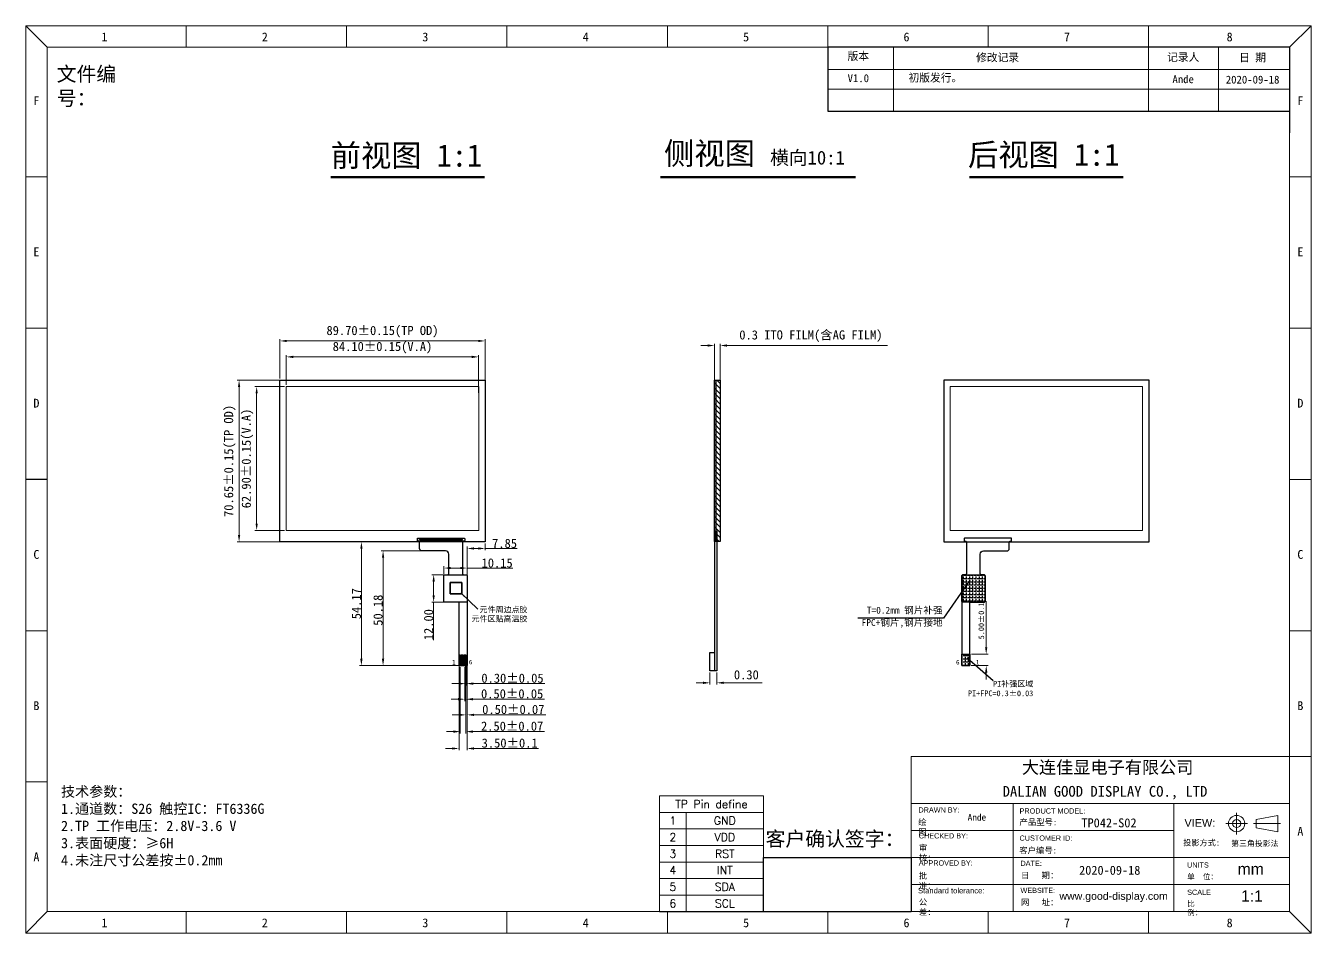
# Model space of a CAD drawing. Header units: millimetres. Extents: x 0 to 12024, y -5479 to 598.
# Drawn here: x 11462 to 12024, y -5479 to -5082 of the extents above; entities that cross this region are included whole.
import ezdxf
from ezdxf.enums import TextEntityAlignment as Align

# ---------------------------------------------------------------- set-up
doc = ezdxf.new("R2010")
doc.units = ezdxf.units.MM
for name, color, linetype, lineweight in [('1', 7, 'Continuous', 9), ('Sundenal', 4, 'Continuous', 20), ('文字', 2, 'Continuous', 20)]:
    doc.layers.add(name, color=color, linetype=linetype, lineweight=lineweight)
for name, color, linetype in [('COVERLENS', 2, 'Continuous'), ('DIM', 7, 'Continuous'), ('FPC', 5, 'Continuous'), ('ITO FILM', 123, 'Continuous'), ('SENSOR', 3, 'Continuous'), ('背胶', 6, 'Continuous')]:
    doc.layers.add(name, color=color, linetype=linetype)
doc.styles.add('_txtstyle_1.50_0_0', font='simsun.ttc', dxfattribs={"height": 1.5})
doc.styles.add('SimSun_txtstyle_2.50_0_0', font='', dxfattribs={"height": 2.5})
doc.styles.get("Standard").update_dxf_attribs({"font": 'isocp2.shx', "bigfont": 'extfont2.shx'})
doc.styles.add('STYLE1', font='arial.ttf')
doc.styles.add('YW-RD', font='romans.shx', dxfattribs={"bigfont": 'chineset.shx'})
doc.styles.add('宋体', font='')
doc.styles.get('SimSun_txtstyle_2.50_0_0').set_extended_font_data('SimSun')
doc.styles.get('宋体').set_extended_font_data('SimSun')
doc.dimstyles.new('Sundenal', dxfattribs={"dimtxt": 3.5, "dimasz": 2, "dimexe": 1.5, "dimexo": 0.5, "dimtad": 1, "dimdsep": 46, "dimtxsty": 'Standard', "dimcen": 2.5, "dimadec": 0, "dimazin": 0, "dimtm": 1e-09, "dimtfac": 1, "dimtmove": 0, "dimatfit": 3, "dimfxl": 1, "dimarcsym": 0})
doc.dimstyles.new('Sundenal$0', dxfattribs={"dimtxt": 6, "dimasz": 3, "dimexe": 0.8, "dimexo": 0.8, "dimgap": 0.2, "dimtad": 1, "dimzin": 1, "dimdsep": 46, "dimtxsty": '宋体', "dimcen": 2.5, "dimadec": 0, "dimazin": 0, "dimtfac": 1, "dimtofl": 0, "dimtmove": 0, "dimatfit": 3, "dimfxl": 0.8, "dimtolj": 1, "dimlwd": 13, "dimlwe": 13, "dimarcsym": 0})

# ---------------------------------------------------------------- blocks, each defined once
blk = doc.blocks.new('sundenal')
at = {"layer": 'Sundenal', "color": 4}
for p, q in [((-856.5, 786.5), (-856.5, 805.7)), ((-429.2, 786.5), (-429.2, 805.7))]:
    blk.add_line(p, q, dxfattribs=at)
at = {"layer": 'Sundenal', "color": 4, "lineweight": 30}
blk.add_line((-1122.2, 402.8), (-1141.4, 402.8), dxfattribs=at)
at = {"layer": 'Sundenal', "ltscale": 0.2}
blk.add_line((-19.2, 19.2), (0, 0), dxfattribs=at)
at = {"layer": 'Sundenal', "color": 4}
for points in [[(-1122.2, 786.5), (-1141.4, 805.7)], [(-999, 805.7), (-999, 786.5)], [(-714.1, 805.7), (-714.1, 786.5)], [(-571.7, 805.7), (-571.7, 786.5)], [(-286.8, 805.7), (-286.8, 786.5)], [(-144.4, 805.7), (-144.4, 786.5)], [(-19.2, 786.5), (0, 805.7)], [(-1141.4, 671.4), (-1122.2, 671.4)], [(-19.2, 671.4), (0, 671.4)], [(-1141.4, 537.1), (-1122.2, 537.1)], [(-19.2, 537.1), (0, 537.1)], [(-19.2, 402.8), (0, 402.8)], [(-1141.4, 268.6), (-1122.2, 268.6)], [(-19.2, 268.6), (0, 268.6)], [(-19.2, 157), (0, 157)], [(-1141.4, 134.3), (-1122.2, 134.3)], [(-19.2, 115.3), (-202.5, 115.3), (-355.2, 115.3)], [(-264.7, 115.3), (-264.7, 19.2)], [(-355.2, 91.3), (-202.5, 91.3), (-122, 91.3)], [(-19.2, 43.2), (-202.5, 43.2), (-355.2, 43.2)], [(-1122.2, 19.2), (-1141.4, 0)], [(-999, 19.2), (-999, 0)], [(-856.5, 19.2), (-856.5, 0)], [(-714.1, 19.2), (-714.1, 0)], [(-571.7, 19.2), (-571.7, 0)], [(-429.2, 19.2), (-429.2, 0)], [(-286.8, 19.2), (-286.8, 0)], [(-144.4, 19.2), (-144.4, 0)]]:
    blk.add_lwpolyline(points, dxfattribs=at)
blk.add_lwpolyline([(-1141.4, 0), (0, 0), (0, 805.7), (-1141.4, 805.7)], close=True, dxfattribs=at)
at = {"layer": 'Sundenal', "ltscale": 0.2}
for points in [[(-19.2, 786.5), (-1122.2, 786.5), (-1122.2, 19.2), (-19.2, 19.2)], [(-19.2, 157), (-355.2, 157), (-355.2, 19.2), (-19.2, 19.2)]]:
    blk.add_lwpolyline(points, close=True, dxfattribs=at)
at = {"layer": 'Sundenal', "color": 4, "ltscale": 0.5}
for points in [[(-122, 115.3), (-122, 43.2), (-122, 19.2)], [(-66.3, 87.7), (-66.3, 107)], [(-75.9, 97.4), (-56.7, 97.4)], [(-27.4, 97.4), (-51.4, 97.4)], [(-355.2, 67.3), (-202.5, 67.3), (-91.9, 67.3), (-19.2, 67.3)]]:
    blk.add_lwpolyline(points, dxfattribs=at)
blk.add_lwpolyline([(-29.8, 104.6), (-29.8, 90.1), (-49, 93.7), (-49, 101)], close=True, dxfattribs=at)
for radius in [7.21, 3.61]:
    blk.add_circle((-66.3, 97.4), radius, dxfattribs=at)
at = {"layer": 'Sundenal', "color": 4, "style": '宋体'}
for s, p in [('1', (-1071.5, 795.7)), ('2', (-929.1, 795.7)), ('3', (-786.6, 795.7)), ('4', (-644.2, 795.7)), ('5', (-501.8, 795.7)), ('6', (-359.4, 795.7)), ('7', (-216.9, 795.7)), ('8', (-72.5, 795.7)), ('F', (-1131.9, 739.1)), ('F', (-9.7, 739.1)), ('E', (-1131.9, 604.9)), ('E', (-9.7, 604.9)), ('D', (-1131.9, 470.6)), ('D', (-9.7, 470.6)), ('C', (-1131.9, 336.3)), ('C', (-9.7, 336.3)), ('B', (-1131.9, 202)), ('B', (-9.7, 202)), ('A', (-9.7, 90.5)), ('A', (-1131.9, 67.8)), ('1', (-1071.5, 9.3)), ('2', (-929.1, 9.3)), ('3', (-786.6, 9.3)), ('4', (-644.2, 9.3)), ('5', (-501.8, 9.3)), ('6', (-359.4, 9.3)), ('7', (-216.9, 9.3)), ('8', (-72.5, 9.3))]:
    blk.add_text(s, height=7.85, dxfattribs=at).set_placement(p, align=Align.MIDDLE_CENTER)
at = {"layer": 'Sundenal', "color": 4, "ltscale": 0.5, "style": 'STYLE1'}
for s, height, p in [('DRAWN BY:', 4.61, (-348.8, 109.5)), ('VIEW:', 6.91, (-112.6, 98))]:
    blk.add_text(s, height=height, dxfattribs=at).set_placement(p, align=Align.MIDDLE_LEFT)
at = {"layer": 'Sundenal', "color": 4, "style": 'STYLE1'}
for s, p in [('PRODUCT MODEL:', (-259, 108.6)), ('CHECKED BY:', (-348.5, 86.5)), ('CUSTOMER ID:', (-259, 84.5)), ('APPROVED BY:', (-348.5, 62.4))]:
    blk.add_text(s, height=4.61, dxfattribs=at).set_placement(p, align=Align.MIDDLE_LEFT)
for s, p in [('DATE:', (-258.2, 59.8)), ('WEBSITE:', (-258.2, 35.8))]:
    blk.add_text(s, height=4.61, dxfattribs=at).set_placement(p)
at = {"layer": 'Sundenal', "color": 4, "ltscale": 0.5, "style": 'STYLE1'}
for s, p in [('UNITS', (-110.3, 58.3)), ('SCALE', (-110.2, 34.1))]:
    blk.add_text(s, height=4.61, dxfattribs=at).set_placement(p)
at = {"layer": 'Sundenal', "color": 4, "ltscale": 0.5, "attachment_point": 1, "style": 'STYLE1'}
for s, insert, char_height, width in [('{\\fSimSun|b0|i0|c134|p54;绘   图：}', (-349, 101.3), 5.314, 29.675), ('{\\fNSimSun|b0|i0|c134|p49;投影方式:}', (-113.7, 83), 5.178, 35.331), ('{\\fSimSun|b0|i0|c134|p54;审   核：}', (-348.4, 78.5), 5.314, 30.373), ('{\\fArial|b0|i0|c0|p32;mm}', (-65.4, 62.1), 10, 23.139), ('{\\fSimSun|b0|i0|c134|p54;批   准：}', (-348.4, 53.7), 5.314, 30.375), ('{\\fNSimSun|b0|i0|c134|p49;单  位：}', (-110.2, 52.7), 4.794, 26.422), ('1:1', (-62.4, 38.1), 10, 19.29), ('{\\fSimSun|b0|i0|c134|p54;公    差：  }', (-348.4, 30.3), 5.314, 34.087), ('{\\fNSimSun|b0|i0|c134|p49;比  例：}', (-110.2, 28.7), 4.794, 25.483)]:
    blk.add_mtext(s, dxfattribs=dict(at, insert=insert, char_height=char_height, width=width))
at = {"layer": 'Sundenal', "color": 4, "attachment_point": 1, "style": 'STYLE1'}
for s, insert, char_height, width in [('{\\fSimSun|b0|i0|c134|p54;产品型号:}', (-259.1, 101.3), 5.314, 36.723), ('{\\fSimSun|b0|i0|c134|p54;客户编号:}', (-259.3, 76.2), 5.314, 34.416), ('{\\fSimSun|b0|i0|c134|p54;日   期：}', (-257.7, 54.1), 5.314, 35.853), ('{\\fArial|b0|i0|c0|p34;Standard tolerance: }', (-349.2, 40.3), 4.84, 61.068), ('{\\fSimSun|b0|i0|c134|p54;网   址：}', (-257.7, 30.1), 5.314, 35.853)]:
    blk.add_mtext(s, dxfattribs=dict(at, insert=insert, char_height=char_height, width=width))
at = {"layer": 'Sundenal', "color": 4, "lineweight": 30, "insert": (-71.1, 82.3), "char_height": 5, "width": 45.19, "attachment_point": 1, "style": '宋体'}
blk.add_mtext('第三角投影法', dxfattribs=at)
blk = doc.blocks.new('*D2')
at = {"layer": 'Defpoints', "color": 0, "transparency": 16777216}
for p in [(11663.16, -5219.61), (11573.46, -5236.82), (11663.16, -5238.52)]:
    blk.add_point(p, dxfattribs=at)
at = {"layer": 'DIM', "color": 0, "lineweight": 13, "transparency": 16777216}
for p, q in [((11573.46, -5236.02), (11573.46, -5218.81)), ((11576.46, -5219.61), (11660.16, -5219.61)), ((11663.16, -5237.72), (11663.16, -5218.81))]:
    blk.add_line(p, q, dxfattribs=at)
at = {"layer": 'DIM', "color": 0, "transparency": 16777216}
for points in [[(11576.46, -5219.11), (11576.46, -5220.11), (11573.46, -5219.61)], [(11660.16, -5219.11), (11660.16, -5220.11), (11663.16, -5219.61)]]:
    blk.add_solid(points, dxfattribs=at)
at = {"layer": 'DIM', "color": 0, "lineweight": 30, "transparency": 16777216, "insert": (11618.31, -5215.57), "char_height": 4, "attachment_point": 5, "style": '宋体'}
blk.add_mtext('\\A1;89.70±0.15(TP OD)', dxfattribs=at)
blk = doc.blocks.new('*D9')
at = {"layer": 'Defpoints', "color": 0, "transparency": 16777216}
for p in [(11555.6, -5236.75), (11574.31, -5236.75), (11574.54, -5307.4)]:
    blk.add_point(p, dxfattribs=at)
at = {"layer": 'DIM', "color": 0, "lineweight": 13, "transparency": 16777216}
for p, q in [((11573.51, -5236.75), (11554.8, -5236.75)), ((11555.6, -5304.4), (11555.6, -5239.75)), ((11573.74, -5307.4), (11554.8, -5307.4))]:
    blk.add_line(p, q, dxfattribs=at)
at = {"layer": 'DIM', "color": 0, "transparency": 16777216}
for points in [[(11555.1, -5239.75), (11556.1, -5239.75), (11555.6, -5236.75)], [(11555.1, -5304.4), (11556.1, -5304.4), (11555.6, -5307.4)]]:
    blk.add_solid(points, dxfattribs=at)
at = {"layer": 'DIM', "color": 0, "lineweight": 30, "transparency": 16777216, "insert": (11551.56, -5272.07), "char_height": 4, "attachment_point": 5, "rotation": 90, "style": '宋体'}
blk.add_mtext('\\A1;70.65±0.15(TP OD)', dxfattribs=at)
blk = doc.blocks.new('*D17')
at = {"layer": 'Defpoints', "color": 0, "transparency": 16777216}
for p in [(11766, -5221.62), (11763.5, -5240.97), (11766, -5239.33)]:
    blk.add_point(p, dxfattribs=at)
at = {"layer": 'DIM', "color": 0, "lineweight": 13, "transparency": 16777216}
for p, q in [((11760.5, -5221.62), (11757.5, -5221.62)), ((11763.5, -5240.17), (11763.5, -5220.82)), ((11766, -5238.53), (11766, -5220.82)), ((11769, -5221.62), (11839.09, -5221.62))]:
    blk.add_line(p, q, dxfattribs=at)
at = {"layer": 'DIM', "color": 0, "transparency": 16777216}
for points in [[(11760.5, -5221.12), (11760.5, -5222.12), (11763.5, -5221.62)], [(11769, -5221.12), (11769, -5222.12), (11766, -5221.62)]]:
    blk.add_solid(points, dxfattribs=at)
at = {"layer": 'DIM', "color": 0, "lineweight": 30, "transparency": 16777216, "insert": (11805.63, -5217.5), "char_height": 4, "attachment_point": 5, "style": '宋体'}
blk.add_mtext('\\A1;0.3 ITO FILM(含AG FILM)', dxfattribs=at)
blk = doc.blocks.new('*D21')
at = {"layer": 'Defpoints', "color": 0, "ltscale": 0.2, "transparency": 16777216}
for p in [(11761.5, -5363.82), (11764.5, -5363.82), (11764.5, -5369.08)]:
    blk.add_point(p, dxfattribs=at)
at = {"layer": '背胶', "color": 0, "lineweight": 13, "ltscale": 0.2, "transparency": 16777216}
for p, q in [((11761.5, -5364.62), (11761.5, -5369.88)), ((11764.5, -5364.62), (11764.5, -5369.88)), ((11758.5, -5369.08), (11755.5, -5369.08)), ((11767.5, -5369.08), (11784.32, -5369.08))]:
    blk.add_line(p, q, dxfattribs=at)
at = {"layer": '背胶', "color": 0, "ltscale": 0.2, "transparency": 16777216}
for points in [[(11758.5, -5368.58), (11758.5, -5369.58), (11761.5, -5369.08)], [(11767.5, -5368.58), (11767.5, -5369.58), (11764.5, -5369.08)]]:
    blk.add_solid(points, dxfattribs=at)
at = {"layer": '背胶', "color": 0, "ltscale": 0.2, "transparency": 16777216, "insert": (11777.41, -5365.58), "char_height": 4, "attachment_point": 5, "style": '宋体'}
blk.add_mtext('\\A1;0.30', dxfattribs=at)
blk = doc.blocks.new('*D22')
at = {"layer": 'Defpoints', "color": 0, "ltscale": 0.2, "transparency": 16777216}
for p in [(11654.66, -5360.09), (11654.96, -5360.09), (11654.96, -5369.43)]:
    blk.add_point(p, dxfattribs=at)
at = {"layer": 'DIM', "color": 0, "lineweight": 13, "ltscale": 0.2, "transparency": 16777216}
for p, q in [((11654.66, -5360.89), (11654.66, -5370.23)), ((11654.96, -5360.89), (11654.96, -5370.23)), ((11651.66, -5369.43), (11648.66, -5369.43)), ((11657.96, -5369.43), (11689.33, -5369.43))]:
    blk.add_line(p, q, dxfattribs=at)
at = {"layer": 'DIM', "color": 0, "ltscale": 0.2, "transparency": 16777216}
for points in [[(11651.66, -5368.93), (11651.66, -5369.93), (11654.66, -5369.43)], [(11657.96, -5368.93), (11657.96, -5369.93), (11654.96, -5369.43)]]:
    blk.add_solid(points, dxfattribs=at)
at = {"layer": 'DIM', "color": 0, "ltscale": 0.2, "transparency": 16777216, "insert": (11675.15, -5367.07), "char_height": 4, "attachment_point": 5, "style": '宋体'}
blk.add_mtext('\\A1;0.30%%P0.05', dxfattribs=at)
blk = doc.blocks.new('*D23')
at = {"layer": 'Defpoints', "color": 0, "ltscale": 0.2, "transparency": 16777216}
for p in [(11654.31, -5361.47), (11654.81, -5361.47), (11654.81, -5376.24)]:
    blk.add_point(p, dxfattribs=at)
at = {"layer": 'DIM', "color": 0, "lineweight": 13, "ltscale": 0.2, "transparency": 16777216}
for p, q in [((11654.31, -5362.27), (11654.31, -5377.04)), ((11654.81, -5362.27), (11654.81, -5377.04)), ((11651.31, -5376.24), (11648.31, -5376.24)), ((11657.81, -5376.24), (11689.18, -5376.24))]:
    blk.add_line(p, q, dxfattribs=at)
at = {"layer": 'DIM', "color": 0, "ltscale": 0.2, "transparency": 16777216}
for points in [[(11651.31, -5375.74), (11651.31, -5376.74), (11654.31, -5376.24)], [(11657.81, -5375.74), (11657.81, -5376.74), (11654.81, -5376.24)]]:
    blk.add_solid(points, dxfattribs=at)
at = {"layer": 'DIM', "color": 0, "ltscale": 0.2, "transparency": 16777216, "insert": (11675, -5373.89), "char_height": 4, "attachment_point": 5, "style": '宋体'}
blk.add_mtext('\\A1;0.50%%P0.05', dxfattribs=at)
blk = doc.blocks.new('*D24')
at = {"layer": 'Defpoints', "color": 0, "ltscale": 0.2, "transparency": 16777216}
for p in [(11652.31, -5361.47), (11654.81, -5361.47), (11654.81, -5390.4)]:
    blk.add_point(p, dxfattribs=at)
at = {"layer": 'DIM', "color": 0, "lineweight": 13, "ltscale": 0.2, "transparency": 16777216}
for p, q in [((11652.31, -5362.27), (11652.31, -5391.2)), ((11654.81, -5362.27), (11654.81, -5391.2)), ((11649.31, -5390.4), (11646.31, -5390.4)), ((11657.81, -5390.4), (11689.18, -5390.4))]:
    blk.add_line(p, q, dxfattribs=at)
at = {"layer": 'DIM', "color": 0, "ltscale": 0.2, "transparency": 16777216}
for points in [[(11649.31, -5389.9), (11649.31, -5390.9), (11652.31, -5390.4)], [(11657.81, -5389.9), (11657.81, -5390.9), (11654.81, -5390.4)]]:
    blk.add_solid(points, dxfattribs=at)
at = {"layer": 'DIM', "color": 0, "ltscale": 0.2, "transparency": 16777216, "insert": (11675, -5388.04), "char_height": 4, "attachment_point": 5, "style": '宋体'}
blk.add_mtext('\\A1;2.50%%P0.07', dxfattribs=at)
blk = doc.blocks.new('*D25')
at = {"layer": 'Defpoints', "color": 0, "ltscale": 0.2, "transparency": 16777216}
for p in [(11654.81, -5361.47), (11655.31, -5361.01), (11655.31, -5383.09)]:
    blk.add_point(p, dxfattribs=at)
at = {"layer": 'DIM', "color": 0, "lineweight": 13, "ltscale": 0.2, "transparency": 16777216}
for p, q in [((11654.81, -5362.27), (11654.81, -5383.89)), ((11655.31, -5361.81), (11655.31, -5383.89)), ((11651.81, -5383.09), (11648.81, -5383.09)), ((11658.31, -5383.09), (11689.71, -5383.09))]:
    blk.add_line(p, q, dxfattribs=at)
at = {"layer": 'DIM', "color": 0, "ltscale": 0.2, "transparency": 16777216}
for points in [[(11651.81, -5382.59), (11651.81, -5383.59), (11654.81, -5383.09)], [(11658.31, -5382.59), (11658.31, -5383.59), (11655.31, -5383.09)]]:
    blk.add_solid(points, dxfattribs=at)
at = {"layer": 'DIM', "color": 0, "ltscale": 0.2, "transparency": 16777216, "insert": (11675.51, -5380.74), "char_height": 4, "attachment_point": 5, "style": '宋体'}
blk.add_mtext('\\A1;0.50%%P0.07', dxfattribs=at)
blk = doc.blocks.new('*D26')
at = {"layer": 'Defpoints', "color": 0, "ltscale": 0.2, "transparency": 16777216}
for p in [(11651.81, -5360.62), (11655.31, -5360.62), (11655.31, -5397.79)]:
    blk.add_point(p, dxfattribs=at)
at = {"layer": 'DIM', "color": 0, "lineweight": 13, "ltscale": 0.2, "transparency": 16777216}
for p, q in [((11651.81, -5361.42), (11651.81, -5398.59)), ((11655.31, -5361.42), (11655.31, -5398.59)), ((11648.81, -5397.79), (11645.81, -5397.79)), ((11658.31, -5397.79), (11686.54, -5397.79))]:
    blk.add_line(p, q, dxfattribs=at)
at = {"layer": 'DIM', "color": 0, "ltscale": 0.2, "transparency": 16777216}
for points in [[(11648.81, -5397.29), (11648.81, -5398.29), (11651.81, -5397.79)], [(11658.31, -5397.29), (11658.31, -5398.29), (11655.31, -5397.79)]]:
    blk.add_solid(points, dxfattribs=at)
at = {"layer": 'DIM', "color": 0, "ltscale": 0.2, "transparency": 16777216, "insert": (11673.92, -5395.43), "char_height": 4, "attachment_point": 5, "style": '宋体'}
blk.add_mtext('\\A1;3.50%%P0.1', dxfattribs=at)
blk = doc.blocks.new('*D27')
at = {"layer": 'Defpoints', "color": 0, "ltscale": 0.2, "transparency": 16777216}
for p in [(11618.56, -5311.38), (11645.81, -5311.38), (11653.92, -5361.57)]:
    blk.add_point(p, dxfattribs=at)
at = {"layer": 'DIM', "color": 0, "lineweight": 13, "ltscale": 0.2, "transparency": 16777216}
for p, q in [((11645.01, -5311.38), (11617.76, -5311.38)), ((11618.56, -5358.57), (11618.56, -5314.38)), ((11653.12, -5361.57), (11617.76, -5361.57))]:
    blk.add_line(p, q, dxfattribs=at)
at = {"layer": 'DIM', "color": 0, "ltscale": 0.2, "transparency": 16777216}
for points in [[(11618.06, -5314.38), (11619.06, -5314.38), (11618.56, -5311.38)], [(11618.06, -5358.57), (11619.06, -5358.57), (11618.56, -5361.57)]]:
    blk.add_solid(points, dxfattribs=at)
at = {"layer": 'DIM', "color": 0, "ltscale": 0.2, "transparency": 16777216, "insert": (11616.36, -5337.33), "char_height": 4, "attachment_point": 5, "rotation": 90, "style": '宋体'}
blk.add_mtext('\\A1;50.18', dxfattribs=at)
blk = doc.blocks.new('*D28')
at = {"layer": 'Defpoints', "color": 0, "ltscale": 0.2, "transparency": 16777216}
for p in [(11875.12, -5356.57), (11882.28, -5356.57), (11874.92, -5361.57)]:
    blk.add_point(p, dxfattribs=at)
at = {"layer": '背胶', "color": 0, "lineweight": 13, "ltscale": 0.2, "transparency": 16777216}
for p, q in [((11882.28, -5353.57), (11882.28, -5333.45)), ((11875.92, -5356.57), (11883.08, -5356.57)), ((11875.72, -5361.57), (11883.08, -5361.57)), ((11882.28, -5364.57), (11882.28, -5367.57))]:
    blk.add_line(p, q, dxfattribs=at)
at = {"layer": '背胶', "color": 0, "ltscale": 0.2, "transparency": 16777216}
for points in [[(11881.78, -5353.57), (11882.78, -5353.57), (11882.28, -5356.57)], [(11881.78, -5364.57), (11882.78, -5364.57), (11882.28, -5361.57)]]:
    blk.add_solid(points, dxfattribs=at)
at = {"layer": '背胶', "color": 0, "ltscale": 0.2, "transparency": 16777216, "insert": (11880.14, -5342.01), "char_height": 2.5, "attachment_point": 5, "rotation": 90, "style": '宋体'}
blk.add_mtext('\\A1;5.00±0.1', dxfattribs=at)
blk = doc.blocks.new('*D29')
at = {"layer": 'Defpoints', "color": 0, "ltscale": 0.2, "transparency": 16777216}
for p in [(11663.16, -5307.4), (11663.16, -5310.34), (11655.31, -5326.06)]:
    blk.add_point(p, dxfattribs=at)
at = {"layer": 'DIM', "color": 0, "lineweight": 13, "ltscale": 0.2, "transparency": 16777216}
for p, q in [((11655.31, -5325.26), (11655.31, -5309.54)), ((11658.31, -5310.34), (11660.16, -5310.34)), ((11663.16, -5308.2), (11663.16, -5311.14)), ((11663.16, -5310.34), (11677.23, -5310.34))]:
    blk.add_line(p, q, dxfattribs=at)
at = {"layer": 'DIM', "color": 0, "ltscale": 0.2, "transparency": 16777216}
for points in [[(11658.31, -5309.84), (11658.31, -5310.84), (11655.31, -5310.34)], [(11660.16, -5309.84), (11660.16, -5310.84), (11663.16, -5310.34)]]:
    blk.add_solid(points, dxfattribs=at)
at = {"layer": 'DIM', "color": 0, "ltscale": 0.2, "transparency": 16777216, "insert": (11671.69, -5308.14), "char_height": 4, "attachment_point": 5, "style": '宋体'}
blk.add_mtext('\\A1;7.85', dxfattribs=at)
blk = doc.blocks.new('*D30')
at = {"layer": 'Defpoints', "color": 0, "ltscale": 0.2, "transparency": 16777216}
for p in [(11645.16, -5322.3), (11655.31, -5318.9), (11655.31, -5323.38)]:
    blk.add_point(p, dxfattribs=at)
at = {"layer": '背胶', "color": 0, "lineweight": 13, "ltscale": 0.2, "transparency": 16777216}
for p, q in [((11645.16, -5321.5), (11645.16, -5318.1)), ((11648.16, -5318.9), (11652.31, -5318.9)), ((11655.31, -5322.58), (11655.31, -5318.1)), ((11655.31, -5318.9), (11675.24, -5318.9))]:
    blk.add_line(p, q, dxfattribs=at)
at = {"layer": '背胶', "color": 0, "ltscale": 0.2, "transparency": 16777216}
for points in [[(11648.16, -5318.4), (11648.16, -5319.4), (11645.16, -5318.9)], [(11652.31, -5318.4), (11652.31, -5319.4), (11655.31, -5318.9)]]:
    blk.add_solid(points, dxfattribs=at)
at = {"layer": '背胶', "color": 0, "ltscale": 0.2, "transparency": 16777216, "insert": (11668.43, -5316.7), "char_height": 4, "attachment_point": 5, "style": '宋体'}
blk.add_mtext('\\A1;10.15', dxfattribs=at)
blk = doc.blocks.new('*D31')
at = {"layer": 'Defpoints', "color": 0, "ltscale": 0.2, "transparency": 16777216}
for p in [(11654.81, -5321.8), (11640.68, -5333.8), (11654.81, -5333.8)]:
    blk.add_point(p, dxfattribs=at)
at = {"layer": '背胶', "color": 0, "lineweight": 13, "ltscale": 0.2, "transparency": 16777216}
for p, q in [((11654.01, -5321.8), (11639.88, -5321.8)), ((11640.68, -5324.8), (11640.68, -5330.8)), ((11654.01, -5333.8), (11639.88, -5333.8)), ((11640.68, -5333.8), (11640.68, -5350.49))]:
    blk.add_line(p, q, dxfattribs=at)
at = {"layer": '背胶', "color": 0, "ltscale": 0.2, "transparency": 16777216}
for points in [[(11640.18, -5324.8), (11641.18, -5324.8), (11640.68, -5321.8)], [(11640.18, -5330.8), (11641.18, -5330.8), (11640.68, -5333.8)]]:
    blk.add_solid(points, dxfattribs=at)
at = {"layer": '背胶', "color": 0, "ltscale": 0.2, "transparency": 16777216, "insert": (11638.48, -5343.64), "char_height": 4, "attachment_point": 5, "rotation": 90, "style": '宋体'}
blk.add_mtext('\\A1;12.00', dxfattribs=at)
blk = doc.blocks.new('*D34')
at = {"layer": 'Defpoints', "color": 0, "transparency": 16777216}
for p in [(11660.36, -5226.58), (11576.26, -5239.55), (11660.36, -5243.03)]:
    blk.add_point(p, dxfattribs=at)
at = {"layer": 'DIM', "color": 0, "lineweight": 13, "transparency": 16777216}
for p, q in [((11576.26, -5238.75), (11576.26, -5225.78)), ((11579.26, -5226.58), (11657.36, -5226.58)), ((11660.36, -5242.23), (11660.36, -5225.78))]:
    blk.add_line(p, q, dxfattribs=at)
at = {"layer": 'DIM', "color": 0, "transparency": 16777216}
for points in [[(11579.26, -5226.08), (11579.26, -5227.08), (11576.26, -5226.58)], [(11657.36, -5226.08), (11657.36, -5227.08), (11660.36, -5226.58)]]:
    blk.add_solid(points, dxfattribs=at)
at = {"layer": 'DIM', "color": 0, "lineweight": 30, "transparency": 16777216, "insert": (11618.31, -5222.55), "char_height": 4, "attachment_point": 5, "style": '宋体'}
blk.add_mtext('\\A1;84.10±0.15(V.A)', dxfattribs=at)
blk = doc.blocks.new('*D35')
at = {"layer": 'Defpoints', "color": 0, "transparency": 16777216}
for p in [(11563.29, -5239.55), (11576.26, -5239.55), (11576.26, -5302.45)]:
    blk.add_point(p, dxfattribs=at)
at = {"layer": 'DIM', "color": 0, "lineweight": 13, "transparency": 16777216}
for p, q in [((11575.46, -5239.55), (11562.49, -5239.55)), ((11563.29, -5299.45), (11563.29, -5242.55)), ((11575.46, -5302.45), (11562.49, -5302.45))]:
    blk.add_line(p, q, dxfattribs=at)
at = {"layer": 'DIM', "color": 0, "transparency": 16777216}
for points in [[(11562.79, -5242.55), (11563.79, -5242.55), (11563.29, -5239.55)], [(11562.79, -5299.45), (11563.79, -5299.45), (11563.29, -5302.45)]]:
    blk.add_solid(points, dxfattribs=at)
at = {"layer": 'DIM', "color": 0, "lineweight": 30, "transparency": 16777216, "insert": (11559.26, -5271), "char_height": 4, "attachment_point": 5, "rotation": 90, "style": '宋体'}
blk.add_mtext('\\A1;62.90±0.15(V.A)', dxfattribs=at)
blk = doc.blocks.new('*D36')
at = {"layer": 'Defpoints', "color": 0, "ltscale": 0.2, "transparency": 16777216}
for p in [(11663.16, -5307.4), (11609.09, -5361.57), (11652.11, -5361.57)]:
    blk.add_point(p, dxfattribs=at)
at = {"layer": '背胶', "color": 0, "lineweight": 13, "ltscale": 0.2, "transparency": 16777216}
for p, q in [((11662.36, -5307.4), (11608.29, -5307.4)), ((11609.09, -5310.4), (11609.09, -5358.57)), ((11651.31, -5361.57), (11608.29, -5361.57))]:
    blk.add_line(p, q, dxfattribs=at)
at = {"layer": '背胶', "color": 0, "ltscale": 0.2, "transparency": 16777216}
for points in [[(11608.59, -5310.4), (11609.59, -5310.4), (11609.09, -5307.4)], [(11608.59, -5358.57), (11609.59, -5358.57), (11609.09, -5361.57)]]:
    blk.add_solid(points, dxfattribs=at)
at = {"layer": '背胶', "color": 0, "ltscale": 0.2, "transparency": 16777216, "insert": (11606.89, -5334.48), "char_height": 4, "attachment_point": 5, "rotation": 90, "style": '宋体'}
blk.add_mtext('\\A1;54.17', dxfattribs=at)

msp = doc.modelspace()

# ---------------------------------------------------------------- hatches: boundary and pattern name
at = {"layer": 'FPC', "ltscale": 0.2}
h = msp.add_hatch(dxfattribs=at)
h.set_pattern_fill('ANGLE', color=256, scale=0.2, style=0)
h.set_pattern_definition([(180, (23825.0223, -453.6695), (0, 1.397), [1.016, -0.381]), (90, (23825.0223, -453.6695), (1.397, 9e-17), [1.016, -0.381])])
edge = h.paths.add_edge_path()
edge.add_line((11881.274, -5333.8), (11872.124, -5333.8))
edge.add_arc((11872.124, -5333.3), 0.5, 180, 270, ccw=False)
edge.add_line((11871.624, -5333.3), (11871.624, -5322.3))
edge.add_arc((11872.124, -5322.3), 0.5, 90, 180, ccw=False)
edge.add_line((11872.124, -5321.8), (11881.274, -5321.8))
edge.add_arc((11881.274, -5322.3), 0.5, 0, 90, ccw=False)
edge.add_line((11881.774, -5322.3), (11881.774, -5333.3))
edge.add_arc((11881.274, -5333.3), 0.5, -90, 0, ccw=False)
h = msp.add_hatch(dxfattribs=at)
h.set_pattern_fill('ANGLE', color=256, scale=0.2, style=0)
h.set_pattern_definition([(180, (23809.1737, -456.5974), (0, 1.397), [1.016, -0.381]), (90, (23809.1737, -456.5974), (1.397, 9e-17), [1.016, -0.381])])
edge = h.paths.add_edge_path()
edge.add_line((11874.924, -5361.568), (11871.824, -5361.568))
edge.add_arc((11871.824, -5361.368), 0.2, 180, 270, ccw=False)
edge.add_line((11871.624, -5361.368), (11871.624, -5356.568))
edge.add_line((11871.624, -5356.568), (11875.124, -5356.568))
edge.add_line((11875.124, -5356.568), (11875.124, -5361.368))
edge.add_arc((11874.924, -5361.368), 0.2, 270, 360, ccw=False)
at = {"layer": 'ITO FILM'}
msp.add_hatch(color=256, dxfattribs=at).paths.add_polyline_path([(11763.5, -5236.697), (11764, -5236.697), (11764, -5307.347), (11763.5, -5307.347)])
h = msp.add_hatch(dxfattribs=at)
h.set_pattern_fill('ANSI31', color=256, scale=0.5, angle=90, style=0)
h.set_pattern_definition([(135, (9972.9372, -5802.4588), (-1.122532, -1.122532), [])])
h.paths.add_polyline_path([(11763.5, -5236.697), (11766, -5236.697), (11766, -5307.347), (11763.5, -5307.347)])

# ---------------------------------------------------------------- linework, layer by layer
at = {"layer": '1', "color": 1}
for p, q in [((11751.055, -5432.937), (11751.055, -5425.699)), ((11751.055, -5440.175), (11751.055, -5432.937)), ((11751.055, -5447.413), (11751.055, -5440.175)), ((11751.055, -5454.65), (11751.055, -5447.413)), ((11751.055, -5461.888), (11751.055, -5454.65)), ((11751.055, -5469.126), (11751.055, -5461.888))]:
    msp.add_line(p, q, dxfattribs=at)
for points in [[(11739.391, -5418.462), (11739.391, -5425.699), (11784.911, -5425.699), (11784.911, -5418.462)], [(11739.391, -5425.699), (11739.391, -5432.937), (11784.911, -5432.937), (11784.911, -5425.699)], [(11739.391, -5432.937), (11739.391, -5440.175), (11784.911, -5440.175), (11784.911, -5432.937)], [(11739.391, -5440.175), (11739.391, -5447.413), (11784.911, -5447.413), (11784.911, -5440.175)], [(11739.391, -5447.413), (11739.391, -5454.65), (11784.911, -5454.65), (11784.911, -5447.413)], [(11739.391, -5454.65), (11739.391, -5461.888), (11784.911, -5461.888), (11784.911, -5454.65)], [(11739.391, -5461.888), (11739.391, -5469.126), (11784.911, -5469.126), (11784.911, -5461.888)]]:
    msp.add_lwpolyline(points, close=True, dxfattribs=at)
at = {"layer": 'COVERLENS', "color": 2, "linetype": 'Continuous', "lineweight": 0}
for points in [[(11576.261, -5302.447), (11660.361, -5302.447), (11660.361, -5239.547), (11576.261, -5239.547)], [(11950.674, -5302.447), (11866.574, -5302.447), (11866.574, -5239.547), (11950.674, -5239.547)]]:
    msp.add_lwpolyline(points, close=True, dxfattribs=at)
at = {"layer": 'DIM', "lineweight": 30, "ltscale": 0.2, "const_width": 0.971}
for points in [[(11595.668, -5148.053), (11663.029, -5148.053)], [(11739.752, -5148.053), (11825.178, -5148.053)], [(11874.886, -5148.053), (11942.183, -5148.053)]]:
    msp.add_lwpolyline(points, dxfattribs=at)
at = {"layer": 'FPC', "ltscale": 0.2}
for p, q in [((11763.5, -5302.579), (11763.5, -5363.818)), ((11764.5, -5302.579), (11764.5, -5363.818)), ((11761.5, -5355.818), (11763.5, -5355.818)), ((11761.5, -5363.818), (11761.5, -5355.818)), ((11764.5, -5363.818), (11761.5, -5363.818))]:
    msp.add_line(p, q, dxfattribs=at)
for points in [[(11633.561, -5306.097, -0.4142136), (11633.861, -5305.797), (11653.961, -5305.797, -0.4142136), (11654.261, -5306.097), (11654.261, -5306.897, -0.4142136), (11653.961, -5307.197), (11653.561, -5307.197, 0.4142136), (11653.261, -5307.497), (11653.261, -5321.3, 0.4142136), (11653.761, -5321.8), (11654.811, -5321.8, -0.4142136), (11655.311, -5322.3), (11655.311, -5361.368, -0.4142136), (11655.111, -5361.568), (11652.011, -5361.568, -0.4142136), (11651.811, -5361.368), (11651.811, -5334.3, 0.4142136), (11651.311, -5333.8), (11645.661, -5333.8, -0.4142136), (11645.161, -5333.3), (11645.161, -5322.3, -0.4142136), (11645.661, -5321.8), (11646.811, -5321.8, 0.4142136), (11647.311, -5321.3), (11647.311, -5312.885, 0.4142136), (11645.811, -5311.385), (11635.561, -5311.385, -0.4142136), (11634.561, -5310.385), (11634.561, -5307.497, 0.4142136), (11634.261, -5307.197), (11633.861, -5307.197, -0.4142136), (11633.561, -5306.897)], [(11893.374, -5306.097, 0.4142136), (11893.074, -5305.797), (11872.974, -5305.797, 0.4142136), (11872.674, -5306.097), (11872.674, -5306.897, 0.4142136), (11872.974, -5307.197), (11873.374, -5307.197, -0.4142136), (11873.674, -5307.497), (11873.674, -5321.3, -0.4142136), (11873.174, -5321.8), (11872.124, -5321.8, 0.4142136), (11871.624, -5322.3), (11871.624, -5361.368, 0.4142136), (11871.824, -5361.568), (11874.924, -5361.568, 0.4142136), (11875.124, -5361.368), (11875.124, -5334.3, -0.4142136), (11875.624, -5333.8), (11881.274, -5333.8, 0.4142136), (11881.774, -5333.3), (11881.774, -5322.3, 0.4142136), (11881.274, -5321.8), (11880.124, -5321.8, -0.4142136), (11879.624, -5321.3), (11879.624, -5312.885, -0.4142136), (11881.124, -5311.385), (11891.374, -5311.385, 0.4142136), (11892.374, -5310.385), (11892.374, -5307.497, -0.4142136), (11892.674, -5307.197), (11893.074, -5307.197, 0.4142136), (11893.374, -5306.897)], [(11654.811, -5333.8), (11645.661, -5333.8, -0.4142136), (11645.161, -5333.3), (11645.161, -5322.3, -0.4142136), (11645.661, -5321.8), (11654.811, -5321.8, -0.4142136), (11655.311, -5322.3), (11655.311, -5333.3, -0.4142136)], [(11881.274, -5333.8), (11872.124, -5333.8, -0.4142136), (11871.624, -5333.3), (11871.624, -5322.3, -0.4142136), (11872.124, -5321.8), (11881.274, -5321.8, -0.4142136), (11881.774, -5322.3), (11881.774, -5333.3, -0.4142136)], [(11874.924, -5361.568), (11871.824, -5361.568, -0.4142136), (11871.624, -5361.368), (11871.624, -5356.568), (11875.124, -5356.568), (11875.124, -5361.368, -0.4142136)]]:
    msp.add_lwpolyline(points, format="xyb", close=True, dxfattribs=at)
at = {"layer": 'FPC', "color": 0, "lineweight": -3}
for points in [[(11635.061, -5306.747), (11634.561, -5306.747), (11634.561, -5306.447), (11635.061, -5306.447), (11635.061, -5305.997), (11635.361, -5305.997), (11635.361, -5307.197), (11635.061, -5307.197)], [(11652.761, -5306.747), (11653.261, -5306.747), (11653.261, -5306.447), (11652.761, -5306.447), (11652.761, -5305.997), (11652.461, -5305.997), (11652.461, -5307.197), (11652.761, -5307.197)]]:
    msp.add_lwpolyline(points, close=True, dxfattribs=at)
at = {"layer": 'FPC', "color": 4, "lineweight": -3}
for points in [[(11635.661, -5307.197), (11635.961, -5307.197), (11635.961, -5305.997), (11635.661, -5305.997)], [(11636.261, -5307.197), (11636.561, -5307.197), (11636.561, -5305.997), (11636.261, -5305.997)], [(11636.861, -5307.197), (11637.161, -5307.197), (11637.161, -5305.997), (11636.861, -5305.997)], [(11637.461, -5307.197), (11637.761, -5307.197), (11637.761, -5305.997), (11637.461, -5305.997)], [(11638.061, -5307.197), (11638.361, -5307.197), (11638.361, -5305.997), (11638.061, -5305.997)], [(11638.661, -5307.197), (11638.961, -5307.197), (11638.961, -5305.997), (11638.661, -5305.997)], [(11639.261, -5307.197), (11639.561, -5307.197), (11639.561, -5305.997), (11639.261, -5305.997)], [(11639.861, -5307.197), (11640.161, -5307.197), (11640.161, -5305.997), (11639.861, -5305.997)], [(11640.461, -5307.197), (11640.761, -5307.197), (11640.761, -5305.997), (11640.461, -5305.997)], [(11641.061, -5307.197), (11641.361, -5307.197), (11641.361, -5305.997), (11641.061, -5305.997)], [(11641.661, -5307.197), (11641.961, -5307.197), (11641.961, -5305.997), (11641.661, -5305.997)], [(11642.261, -5307.197), (11642.561, -5307.197), (11642.561, -5305.997), (11642.261, -5305.997)], [(11642.861, -5307.197), (11643.161, -5307.197), (11643.161, -5305.997), (11642.861, -5305.997)], [(11643.461, -5307.197), (11643.761, -5307.197), (11643.761, -5305.997), (11643.461, -5305.997)], [(11644.061, -5307.197), (11644.361, -5307.197), (11644.361, -5305.997), (11644.061, -5305.997)], [(11644.661, -5307.197), (11644.961, -5307.197), (11644.961, -5305.997), (11644.661, -5305.997)], [(11645.261, -5307.197), (11645.561, -5307.197), (11645.561, -5305.997), (11645.261, -5305.997)], [(11645.861, -5307.197), (11646.161, -5307.197), (11646.161, -5305.997), (11645.861, -5305.997)], [(11646.461, -5307.197), (11646.761, -5307.197), (11646.761, -5305.997), (11646.461, -5305.997)], [(11647.061, -5307.197), (11647.361, -5307.197), (11647.361, -5305.997), (11647.061, -5305.997)], [(11647.661, -5307.197), (11647.961, -5307.197), (11647.961, -5305.997), (11647.661, -5305.997)], [(11648.261, -5307.197), (11648.561, -5307.197), (11648.561, -5305.997), (11648.261, -5305.997)], [(11648.861, -5307.197), (11649.161, -5307.197), (11649.161, -5305.997), (11648.861, -5305.997)], [(11649.461, -5307.197), (11649.761, -5307.197), (11649.761, -5305.997), (11649.461, -5305.997)], [(11650.061, -5307.197), (11650.361, -5307.197), (11650.361, -5305.997), (11650.061, -5305.997)], [(11650.661, -5307.197), (11650.961, -5307.197), (11650.961, -5305.997), (11650.661, -5305.997)], [(11651.261, -5307.197), (11651.561, -5307.197), (11651.561, -5305.997), (11651.261, -5305.997)], [(11651.861, -5307.197), (11652.161, -5307.197), (11652.161, -5305.997), (11651.861, -5305.997)]]:
    msp.add_lwpolyline(points, close=True, dxfattribs=at)
at = {"layer": 'FPC', "ltscale": 0.2}
for points in [[(11647.892, -5330.232), (11647.892, -5325.278), (11652.964, -5325.278), (11652.964, -5330.232), (11647.892, -5330.232), (11652.964, -5330.232), (11652.964, -5325.278), (11647.892, -5325.278)], [(11652.165, -5356.968), (11652.165, -5361.468), (11652.465, -5361.468), (11652.465, -5356.968)], [(11652.665, -5356.968), (11652.665, -5361.468), (11652.965, -5361.468), (11652.965, -5356.968)], [(11653.165, -5356.968), (11653.165, -5361.468), (11653.465, -5361.468), (11653.465, -5356.968)], [(11653.665, -5356.968), (11653.665, -5361.468), (11653.965, -5361.468), (11653.965, -5356.968)], [(11654.165, -5356.968), (11654.165, -5361.468), (11654.465, -5361.468), (11654.465, -5356.968)], [(11654.665, -5356.968), (11654.665, -5361.468), (11654.965, -5361.468), (11654.965, -5356.968)]]:
    msp.add_lwpolyline(points, close=True, dxfattribs=at)
msp.add_lwpolyline([(11652.111, -5361.568), (11655.011, -5361.568)], dxfattribs=at)
at = {"layer": 'ITO FILM'}
for points in [[(11763.5, -5236.697), (11764, -5236.697), (11764, -5307.347), (11763.5, -5307.347)], [(11763.5, -5236.697), (11766, -5236.697), (11766, -5307.347), (11763.5, -5307.347)]]:
    msp.add_lwpolyline(points, close=True, dxfattribs=at)
at = {"layer": 'SENSOR', "ltscale": 0.2}
for points in [[(11573.461, -5236.747), (11663.161, -5236.747), (11663.161, -5307.397), (11573.461, -5307.397)], [(11953.474, -5236.747), (11863.774, -5236.747), (11863.774, -5307.397), (11953.474, -5307.397)]]:
    msp.add_lwpolyline(points, close=True, dxfattribs=at)
at = {"layer": '文字', "lineweight": 30}
for p, q in [((12014.973, -5091.249), (11813.025, -5091.249)), ((11813.025, -5091.249), (11813.025, -5119.12)), ((12014.973, -5128.702), (12014.973, -5091.249)), ((11813.025, -5119.12), (12014.973, -5119.12))]:
    msp.add_line(p, q, dxfattribs=at)
at = {"layer": '文字'}
for points in [[(11841.689, -5119.12), (11841.689, -5091.188)], [(11953.3, -5119.12), (11953.3, -5091.249)], [(11983.821, -5119.12), (11983.821, -5091.249)], [(11813.025, -5100.892), (12014.973, -5100.892)], [(11813.025, -5109.537), (12014.973, -5109.537)], [(11813.025, -5119.12), (12014.973, -5119.12)]]:
    msp.add_lwpolyline(points, dxfattribs=at)
at = {"layer": '文字', "color": 0, "lineweight": 30}
msp.add_lwpolyline([(11784.911, -5445.451), (11849.48, -5445.451), (11849.48, -5469.126), (11784.911, -5469.126)], close=True, dxfattribs=at)

# ---------------------------------------------------------------- block references
at = {"layer": 'Sundenal', "xscale": 0.4924799999998868, "yscale": 0.4924799999998868, "zscale": 0.4924799999998868}
msp.add_blockref('sundenal', (12024.42, -5478.573), dxfattribs=at)

# ---------------------------------------------------------------- texts
at = {"layer": '1', "attachment_point": 5, "style": 'YW-RD'}
for s, insert, char_height, width in [('TP Pin define', (11762.151, -5422.081), 3.4992, 45.51977), ('1', (11745.223, -5429.318), 3.499, 11.664), ('1', (11745.223, -5429.318), 3.499, 11.664), ('{\\Fromans,chineset|c134;GND}', (11767.983, -5429.318), 3.4992, 33.85577), ('2', (11745.223, -5436.556), 3.499, 11.664), ('{\\Fromans,chineset|c134;VDD}', (11767.983, -5436.556), 3.4992, 33.85577), ('3', (11745.223, -5443.794), 3.499, 11.664), ('RST', (11767.983, -5443.794), 3.4992, 33.85577), ('4', (11745.223, -5451.031), 3.499, 11.664), ('INT', (11767.983, -5451.031), 3.4992, 33.85577), ('5', (11745.223, -5458.269), 3.499, 11.664), ('{\\Fromans,chineset|c134;SDA}', (11767.983, -5458.269), 3.4992, 33.85577), ('6', (11745.223, -5465.507), 3.499, 11.664), ('{\\Fromans,chineset|c134;SCL}', (11767.983, -5465.507), 3.4992, 33.85577)]:
    msp.add_mtext(s, dxfattribs=dict(at, insert=insert, char_height=char_height, width=width))
at = {"layer": 'DIM', "lineweight": 30, "ltscale": 0.2, "attachment_point": 1, "style": '宋体'}
for s, insert, char_height, width in [('侧视图 {\\H0.6177x;横向10:1}', (11741.442, -5132.773), 9.71269, 83.73536), ('后视图 1:1', (11874.322, -5133.329), 9.7127, 67.86026), ('前视图 1:1', (11595.662, -5133.672), 9.7127, 67.36773)]:
    msp.add_mtext(s, dxfattribs=dict(at, insert=insert, char_height=char_height, width=width))
at = {"layer": 'DIM', "char_height": 2.5, "width": 42.98019, "attachment_point": 3}
for s, insert in [('{\\fSimSun|b0|i0|c134|p2;元件区贴高温胶}', (11681.746, -5339.822)), ('{\\fSimSun|b0|i0|c134|p2;元件周边点胶}', (11681.746, -5335.812)), ('{\\fSimSun|b0|i0|c134|p2;PI补强区域}', (11902.867, -5368.238)), ('{\\fSimSun|b0|i0|c134|p2;PI+FPC=0.3%%P0.03}', (11902.867, -5372.415))]:
    msp.add_mtext(s, dxfattribs=dict(at, insert=insert))
at = {"layer": 'DIM', "lineweight": 30, "style": '宋体'}
for s, insert, char_height, width, attachment_point in [('T=0.2mm 钢片补强', (11863.221, -5335.818), 3, 75.16372, 3), ('FPC+钢片,钢片接地', (11863.221, -5341.201), 3, 75.16372, 3), ('1', (11650.309, -5361.111), 2, 0.9305, 9), ('6', (11657.641, -5361.039), 2, 0.9305, 9), ('6', (11869.069, -5361.111), 2, 0.9305, 7), ('1', (11877.692, -5361.039), 2, 0.9305, 7)]:
    msp.add_mtext(s, dxfattribs=dict(at, insert=insert, char_height=char_height, width=width, attachment_point=attachment_point))
at = {"layer": 'Sundenal', "color": 4, "true_color": 0x00ffff, "style": '宋体'}
msp.add_text('DALIAN GOOD DISPLAY CO., LTD', height=4.7, dxfattribs=at).set_placement((11889.457, -5416.515), align=Align.MIDDLE_LEFT)
at = {"layer": 'Sundenal', "color": 4, "true_color": 0x00ffff}
for s, insert, char_height, width, attachment_point, style in [('大连佳显电子有限公司', (11897.853, -5403.262), 5.5, 110.03176, 1, 'SimSun_txtstyle_2.50_0_0'), ('{\\fArial|b0|i0|c0|p34;www.good-display.com}', (11937.996, -5460.634), 3.3, 15.27587, 2, '_txtstyle_1.50_0_0')]:
    msp.add_mtext(s, dxfattribs=dict(at, insert=insert, char_height=char_height, width=width, attachment_point=attachment_point, style=style))
at = {"layer": '文字', "style": '宋体'}
for s, insert, char_height, width, attachment_point in [('版本', (11821.676, -5093.373), 3.4474, 11.17769, 1), ('修改记录', (11877.862, -5093.972), 3.4474, 22.11561, 1), ('记录人', (11968.412, -5093.823), 3.4474, 16.70182, 2), ('日 期', (11998.755, -5093.996), 3.4474, 15.23282, 2), ('V1.0', (11821.676, -5103.017), 3.4474, 11.17769, 1), ('初版发行。', (11848.308, -5102.821), 3.4474, 100.08762, 1), ('Ande', (11968.4, -5103.467), 3.4474, 16.70182, 2), ('2020-09-18', (11998.755, -5103.639), 3.4474, 26.90843, 2), ('TP042-S02', (11935.976, -5430.325), 3.9398, 34.4736, 5), ('2020-09-18', (11936.296, -5451.04), 3.9398, 34.4736, 5)]:
    msp.add_mtext(s, dxfattribs=dict(at, insert=insert, char_height=char_height, width=width, attachment_point=attachment_point))
at = {"layer": '文字', "color": 0, "char_height": 6.3563, "style": '宋体'}
for s, insert, width, attachment_point in [('文件编号：', (11475.862, -5099.731), 40.57469, 1), ('客户确认签字：', (11816.166, -5441.213), 68.85707, 8)]:
    msp.add_mtext(s, dxfattribs=dict(at, insert=insert, width=width, attachment_point=attachment_point))
at = {"layer": '文字', "color": 7, "insert": (11477.763, -5414.355), "char_height": 4.5031, "width": 213.66917, "attachment_point": 1, "style": '宋体'}
msp.add_mtext('{\\fSimSun|b0|i0|c134|p54;技术参数}：\\P1.通道数：S26 触控IC：FT6336G\\P2.TP 工作电压：2.8V-3.6 V \\P3.表面硬度：≥6H\\P4.未注尺寸公差按±0.2mm', dxfattribs=at)
at = {"layer": '文字', "ltscale": 0.5, "insert": (11878.206, -5426.37), "char_height": 2.95488, "width": 14.7744, "attachment_point": 2, "style": '宋体'}
msp.add_mtext('{\\fSimSun|b0|i0|c134|p54;Ande}', dxfattribs=at)

# ---------------------------------------------------------------- dimensions: what is measured, and where the dimension line sits
at = {"layer": 'DIM', "lineweight": 30}
for base, p1, p2, text, override, picture, middle in [((11766, -5221.62), (11763.5, -5240.965), (11766, -5239.328), '0.3 ITO FILM(含AG FILM)', {"dimtxt": 4, "dimgap": 1.5, "dimtol": 1, "dimtp": 0.2, "dimtm": 0.2}, '*D17', (11805.634, -5221.62)), ((11663.161, -5219.607), (11573.461, -5236.817), (11663.161, -5238.518), '<>(TP OD)', {"dimtxt": 4, "dimgap": 1.5, "dimtol": 1, "dimtp": 0.15, "dimtm": 0.15}, '*D2', (11618.311, -5219.607)), ((11660.361, -5226.579), (11576.261, -5239.547), (11660.361, -5243.033), '<>(V.A)', {"dimtxt": 4, "dimgap": 1.5, "dimtol": 1, "dimtp": 0.15, "dimtm": 0.15}, '*D34', (11618.311, -5226.579))]:
    dim = msp.add_linear_dim(base=base, p1=p1, p2=p2, text=text, dimstyle='Sundenal$0', override=override, dxfattribs=at)
    dim.commit()
    dim.dimension.update_dxf_attribs({"geometry": picture, "text_midpoint": middle, "dimtype": 160})
for base, p1, p2, text, picture, middle in [((11555.596, -5236.747), (11574.536, -5307.397), (11574.305, -5236.747), '<>(TP OD)', '*D9', (11555.596, -5272.072)), ((11563.293, -5239.547), (11576.261, -5302.447), (11576.261, -5239.547), '<>(V.A)', '*D35', (11563.293, -5270.997))]:
    dim = msp.add_linear_dim(base=base, p1=p1, p2=p2, angle=90, text=text, dimstyle='Sundenal$0', override={"dimtxt": 4, "dimgap": 1.5, "dimtol": 1, "dimtp": 0.15, "dimtm": 0.15}, dxfattribs=at)
    dim.commit()
    dim.dimension.update_dxf_attribs({"geometry": picture, "text_midpoint": middle, "dimtype": 160})
at = {"layer": 'DIM', "ltscale": 0.2}
dim = msp.add_linear_dim(base=(11663.161, -5310.34), p1=(11655.311, -5326.064), p2=(11663.161, -5307.397), dimstyle='Sundenal$0', override={"dimtxt": 4}, dxfattribs=at)
dim.commit()
dim.dimension.update_dxf_attribs({"geometry": '*D29', "text_midpoint": (11671.694, -5308.14)})
dim = msp.add_linear_dim(base=(11618.561, -5311.385), p1=(11653.919, -5361.568), p2=(11645.811, -5311.385), angle=90, dimstyle='Sundenal$0', override={"dimtxt": 4}, dxfattribs=at)
dim.commit()
dim.dimension.update_dxf_attribs({"geometry": '*D27', "text_midpoint": (11618.561, -5337.332), "dimtype": 160})
for base, p1, p2, text, picture, middle in [((11655.311, -5397.788), (11651.811, -5360.618), (11655.311, -5360.618), '<>%%P0.1', '*D26', (11673.924, -5395.432)), ((11654.807, -5390.401), (11652.307, -5361.468), (11654.807, -5361.468), '<>%%P0.07', '*D24', (11674.996, -5388.044)), ((11654.807, -5376.244), (11654.307, -5361.468), (11654.807, -5361.468), '<>%%P0.05', '*D23', (11674.996, -5373.887)), ((11654.957, -5369.428), (11654.657, -5360.085), (11654.957, -5360.085), '<>%%P0.05', '*D22', (11675.146, -5367.071)), ((11655.311, -5383.093), (11654.807, -5361.468), (11655.311, -5361.012), '<>%%P0.07', '*D25', (11675.511, -5380.737))]:
    dim = msp.add_linear_dim(base=base, p1=p1, p2=p2, angle=180, text=text, dimstyle='Sundenal$0', override={"dimtxt": 4}, dxfattribs=at)
    dim.commit()
    dim.dimension.update_dxf_attribs({"geometry": picture, "text_midpoint": middle})
at = {"layer": '背胶', "color": 0, "ltscale": 0.2}
for base, p1, p2, override, picture, middle in [((11609.093, -5361.568), (11663.161, -5307.397), (11652.111, -5361.568), {"dimtxt": 4}, '*D36', (11606.893, -5334.482)), ((11882.283, -5356.568), (11874.924, -5361.568), (11875.124, -5356.568), {"dimtxt": 2.5, "dimgap": 0.8, "dimtol": 1, "dimlim": 0, "dimtp": 0.1, "dimtm": 0.1}, '*D28', (11880.135, -5342.009))]:
    dim = msp.add_linear_dim(base=base, p1=p1, p2=p2, angle=90, dimstyle='Sundenal$0', override=override, dxfattribs=at)
    dim.commit()
    dim.dimension.update_dxf_attribs({"geometry": picture, "text_midpoint": middle})
dim = msp.add_linear_dim(base=(11655.311, -5318.901), p1=(11645.161, -5322.3), p2=(11655.311, -5323.38), dimstyle='Sundenal$0', override={"dimtxt": 4}, dxfattribs=at)
dim.commit()
dim.dimension.update_dxf_attribs({"geometry": '*D30', "text_midpoint": (11668.428, -5318.901), "dimtype": 160})
dim = msp.add_linear_dim(base=(11640.684, -5333.8), p1=(11654.811, -5321.8), p2=(11654.811, -5333.8), angle=90, dimstyle='Sundenal$0', override={"dimtxt": 4}, dxfattribs=at)
dim.commit()
dim.dimension.update_dxf_attribs({"geometry": '*D31', "text_midpoint": (11640.684, -5343.645), "dimtype": 160})
dim = msp.add_linear_dim(base=(11764.5, -5369.085), p1=(11761.5, -5363.818), p2=(11764.5, -5363.818), dimstyle='Sundenal$0', override={"dimtxt": 4, "dimgap": 1.5, "dimlfac": 0.1}, dxfattribs=at)
dim.commit()
dim.dimension.update_dxf_attribs({"geometry": '*D21', "text_midpoint": (11777.411, -5365.585)})

# ---------------------------------------------------------------- leaders
at = {"layer": 'DIM', "ltscale": 0.2}
for points, override in [([(11875.184, -5324.258), (11863.618, -5340.815), (11826.088, -5340.815)], {"dimgap": 0.625, "dimtad": 0, "dimfxl": 0.8}), ([(11873.888, -5358.174), (11885.287, -5368.065)], {"dimtad": 0, "dimfxl": 0.8})]:
    msp.add_leader(points, dimstyle='Sundenal', override=override, dxfattribs=at)
at = {"layer": 'DIM'}
msp.add_leader([(11652.506, -5329.763), (11659.995, -5336.851)], dimstyle='Sundenal', override={"dimgap": 0.625, "dimtad": 0, "dimfxl": 0.8}, dxfattribs=at)

doc.saveas('drawing.dxf')
